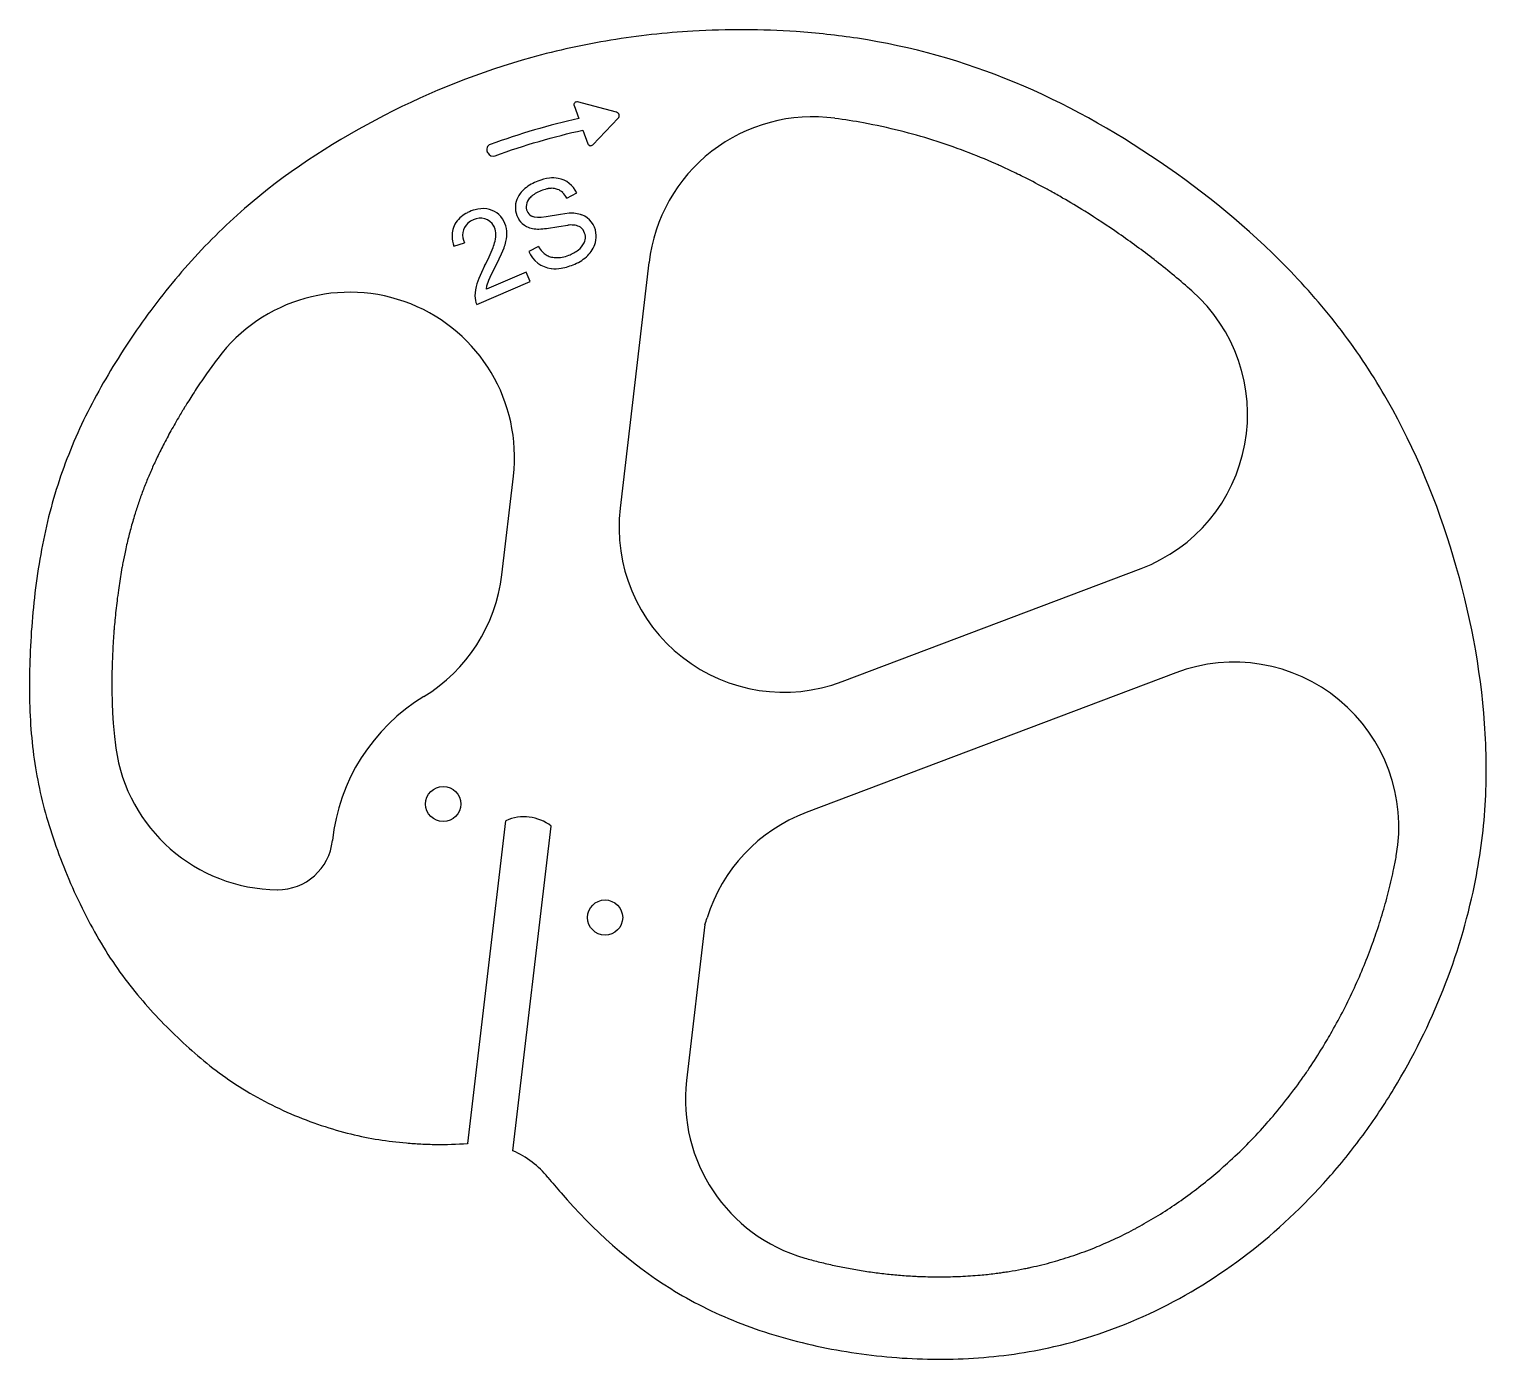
# Model space of a CAD drawing. Extents: x 249 to 515, y 90 to 332.
import ezdxf

# ---------------------------------------------------------------- set-up
doc = ezdxf.new("R2010")
doc.units = 0
doc.header["$LTSCALE"] = 12.7
doc.layers.add('VISIBLE', color=7, linetype='CONTINUOUS')

msp = doc.modelspace()

# ---------------------------------------------------------------- linework, layer by layer
at = {"layer": 'VISIBLE'}
for p, q in [((356.41, 317.02), (349.3, 318.9)), ((348.68, 318.23), (349.53, 315.88)), ((352.07, 311.11), (356.71, 315.94)), ((350.29, 313.77), (351.19, 311.29)), ((332.88, 309.79), (332.96, 309.64)), ((347.35, 301.4), (349.15, 302.35)), ((341.46, 297.91), (341.09, 298.03)), ((341.99, 297.87), (341.46, 297.91)), ((342.69, 297.89), (341.99, 297.87)), ((343.58, 298), (342.69, 297.89)), ((346.21, 298.44), (343.58, 298)), ((347.76, 298.63), (346.21, 298.44)), ((343.65, 295.88), (345.92, 296.24)), ((345.92, 296.24), (347.55, 296.47)), ((326.78, 292.65), (328.72, 293.26)), ((335.48, 291.26), (335.92, 292.34)), ((342.18, 292.61), (340.41, 291.66)), ((333.65, 287.54), (334.62, 289.4)), ((334.62, 289.4), (335.48, 291.26)), ((362.32, 289.69), (357.07, 244.91)), ((331.32, 286.75), (330.99, 285.81)), ((331.79, 287.83), (331.32, 286.75)), ((332.39, 289.05), (331.79, 287.83)), ((339.94, 287.92), (332.73, 284.81)), ((333.13, 286.44), (333.65, 287.54)), ((340.68, 286.18), (339.94, 287.92)), ((330.97, 282), (340.68, 286.18)), ((332.73, 284.81), (332.81, 285.45)), ((332.81, 285.45), (333.13, 286.44)), ((335.51, 232.78), (337.62, 250.76)), ((397.48, 213.36), (451.94, 233.95)), ((458.26, 214.96), (390.94, 189.5)), ((329.34, 129.27), (336.26, 188)), ((337.54, 127.91), (344.51, 187.03)), ((372.51, 169.14), (369.18, 140.7))]:
    msp.add_line(p, q, dxfattribs=at)
for centre in [(324.84, 191.06), (354.33, 170.39)]:
    msp.add_circle(centre, 3.2, dxfattribs=at)
for centre, radius, start, end in [((349.17, 318.4), 0.517, 75.1808, 199.8548), ((356.25, 316.39), 0.648, 316.1498, 75.1808), ((392.12, 286.2), 30, 82.2219, 173.3166), ((333.73, 310.25), 0.971, 110.0399, 207.9978), ((351.69, 311.47), 0.53, 199.8548, 316.1498), ((333.93, 310.15), 1.1, 207.9973, 289.9753), ((343.58, 298.53), 6, 129.9846, 141.9755), ((344.95, 296.84), 8.18, 110.4202, 129.7368), ((346.08, 294.47), 8.93, 110.663, 118.374), ((345.15, 296.84), 8.25, 96.7446, 111.7149), ((344.97, 297.53), 5.67, 100.2044, 111.0511), ((344.62, 299.59), 3.59, 85.8672, 100.5715), ((344.86, 299.26), 5.81, 80.7869, 96.6737), ((344.68, 300.47), 2.7, 68.273, 85.8067), ((344.61, 300.32), 2.88, 46.1453, 68.056), ((344.95, 300.47), 4.6, 24.0306, 79.4921), ((342.08, 299.7), 4.1, 141.8715, 188.4361), ((342.42, 299.74), 2.46, 145.3301, 177.5853), ((342.97, 299.31), 3.16, 129.1104, 144.5646), ((344.48, 297.42), 5.58, 118.2768, 128.835), ((343.7, 299.4), 4.16, 28.7587, 45.8746), ((330.81, 294.56), 4.37, 127.9379, 165.1542), ((332.05, 293.12), 6.27, 116.2927, 128.8083), ((332.81, 291.75), 7.84, 106.0444, 116.818), ((331.76, 294.02), 3.71, 112.6386, 130.646), ((331.62, 294.94), 2.81, 29.2411, 117.4321), ((332.06, 294.46), 5.02, 81.673, 106.3496), ((332.14, 295.25), 4.23, 27.7208, 81.2379), ((342.07, 299.7), 4.09, 188.506, 213.3446), ((341.63, 299.43), 3.58, 213.5502, 243.2775), ((341.91, 299.79), 1.95, 178.5115, 245.2061), ((348.2, 292.64), 6.01, 82.7703, 94.2589), ((348.39, 293.6), 5.02, 69.9091, 83.4838), ((348.64, 294.55), 4.05, 7.2983, 68.6423), ((330.96, 294.59), 4.51, 165.9677, 181.6016), ((331.32, 294.65), 2.95, 132.184, 208.2192), ((331.38, 294.9), 3.05, 3.5383, 27.7947), ((329.15, 294.81), 5.29, 346.3236, 3.0043), ((331.34, 294.87), 5.11, 344.255, 27.3314), ((342.13, 300.73), 4.97, 244.942, 271.7481), ((341.9, 308.86), 13.1, 271.665, 277.702), ((348.16, 291.07), 5.43, 85.3619, 96.437), ((348.43, 293.88), 2.61, 62.7637, 86.3877), ((348.66, 294.42), 2.03, 35.1343, 61.3867), ((348.41, 294.25), 2.33, 334.1285, 35.0494), ((348.07, 294.42), 4.63, 346.5045, 7.9235), ((332.8, 294.69), 6.35, 182.0992, 198.7709), ((304.36, 303.93), 31.74, 332.0288, 338.6577), ((324.49, 295.96), 10.09, 339.2146, 346.1915), ((326.17, 295.91), 10.38, 339.905, 346.4779), ((346.88, 295.29), 5.41, 209.6233, 222.7031), ((347.17, 294.93), 3.74, 307.7649, 332.9555), ((348.13, 294.41), 4.57, 327.4906, 346.4384), ((345.2, 293.76), 5.23, 203.6391, 262.6276), ((345.5, 294.04), 3.55, 223.0293, 236.9586), ((345.15, 293.56), 2.95, 237.5754, 254.1189), ((345.46, 294.67), 4.1, 254.2095, 267.4814), ((345.53, 296.37), 5.81, 267.5007, 291.9543), ((344.43, 299.23), 10.77, 280.1742, 294.0267), ((345.43, 297.09), 6.52, 290.3975, 308.2627), ((345.95, 296.29), 7.47, 292.5768, 314.3212), ((347.08, 295.08), 5.81, 314.6597, 327.5037), ((345.25, 294.91), 6.38, 263.5779, 279.8449), ((307.82, 254.25), 30, 353.3166, 143.2404), ((338.06, 283.55), 7.43, 162.2802, 179.5928), ((441.33, 262.01), 30, 290.7161, 48.5235), ((334.21, 283.51), 3.58, 178.6553, 205.074), ((386.87, 241.42), 30, 173.3166, 290.7161), ((305.72, 236.27), 30, 301.2965, 353.3166), ((468.87, 186.9), 30, 349.9077, 110.7161), ((339.48, 180.73), 35, 121.2965, 173.966), ((294.92, 205.46), 30, 188.0712, 269.4696), ((339.59, 180.73), 8, 52.0273, 114.5241), ((401.55, 161.44), 30, 110.7161, 162.7363), ((294.73, 185.46), 10, 269.4696, 353.966), ((339.48, 180.73), 35, 340.6635, 342.7363), ((398.97, 137.21), 30, 173.3166, 253.9457), ((330.72, 112.28), 17.05, 94.6436, 94.866), ((330.72, 112.28), 17.05, 39.2464, 66.4276)]:
    msp.add_arc(centre, radius, start, end, dxfattribs=at)
msp.add_ellipse((343.36, 211.41), major_axis=(-86.53, -85.09), ratio=0.752268, start_param=4.018189, end_param=4.168194, dxfattribs=at)
at = {"layer": 'VISIBLE', "extrusion": (2.8318e-14, -1.26021e-13, -1)}
msp.add_ellipse((343.75, 199.71), major_axis=(-82.93, -98.18), ratio=0.758936, start_param=2.217985, end_param=2.361525, dxfattribs=at)
at = {"layer": 'VISIBLE'}
for points, knots in [([(343.92, 123.07), (344.7, 122.11), (351.36, 114.21), (361.99, 104.54), (378.12, 96.4), (391.84, 92.25), (406.49, 89.97), (421.46, 89.78), (444.33, 92.98), (466.78, 104.01), (484, 120.18), (492.47, 130.69), (499.97, 141.94), (507.48, 157.1), (512.75, 174.55), (514.95, 190.79), (514.76, 210.66), (509.87, 236.23), (499.89, 260.5), (488.67, 277.49), (475.43, 292.7), (455.73, 308.8), (429.2, 323.64), (406.53, 329.99), (386.66, 332.12), (371.52, 332.18), (355.3, 330.4), (336.03, 326.19), (313.72, 317.26), (293.35, 304.26), (279.35, 290.84), (270.32, 279.62), (262.68, 267.78), (256.64, 255.66), (252.48, 242.68), (250.16, 228.67), (249.28, 214.46), (249.76, 201.3), (251.68, 191.45), (254.25, 183.4), (257.39, 175.32), (261.36, 167.36), (265.92, 160.37), (270.86, 154.13), (276.08, 148.78), (281.7, 143.81), (287.91, 139.19), (295.19, 135.28), (302.68, 132.44), (309.85, 130.37), (315.54, 129.53), (320.75, 129.14), (324.4, 129.03), (327.27, 129.1), (329.27, 129.27)], [14.638273, 14.638273, 14.638273, 14.638273, 20.073949, 60.221847, 80.295796, 100.369745, 120.443694, 140.517643, 160.591592, 214.122123, 240.887388, 254.27002, 267.652653, 294.417918, 321.183184, 341.257133, 361.331082, 401.47898, 441.626878, 461.700827, 481.774776, 521.922674, 562.070572, 602.21847, 617.273931, 642.366368, 662.440317, 682.514266, 722.662163, 762.810061, 782.88401, 802.957959, 823.031908, 843.105857, 863.179806, 883.253755, 903.327704, 923.401653, 943.475602, 953.512577, 963.549551, 983.6235, 993.660475, 1003.697449, 1023.771398, 1033.808373, 1043.845347, 1063.919296, 1073.956271, 1083.993245, 1104.067194, 1109.085681, 1114.104169, 1124.141143, 1124.141143, 1124.141143, 1124.141143]), ([(461.2, 284.49), (459.1, 286.35), (456.93, 288.15), (454.71, 289.89), (454.57, 290), (454.43, 290.1), (454.3, 290.21), (452.21, 291.83), (450.07, 293.4), (447.89, 294.91), (445.85, 296.33), (443.77, 297.69), (441.67, 299), (440.34, 299.83), (439, 300.63), (437.65, 301.41), (436.93, 301.83), (436.2, 302.24), (435.48, 302.64), (435.18, 302.81), (434.88, 302.97), (434.58, 303.13), (433.32, 303.82), (432.05, 304.48), (430.78, 305.12), (429.88, 305.57), (428.99, 306), (428.09, 306.43), (427.42, 306.74), (426.74, 307.05), (426.07, 307.36), (425.87, 307.45), (425.66, 307.54), (425.46, 307.63), (423.63, 308.44), (421.79, 309.2), (419.94, 309.9), (416.03, 311.38), (412.07, 312.63), (408.05, 313.64), (405.85, 314.19), (403.63, 314.67), (401.38, 315.09), (399.66, 315.41), (397.92, 315.69), (396.18, 315.92)], [586.619211, 586.619211, 586.619211, 586.619211, 601.61399, 601.61399, 601.61399, 602.535226, 602.535226, 602.535226, 616.550772, 616.550772, 616.550772, 629.673033, 629.673033, 629.673033, 637.978429, 637.978429, 637.978429, 642.408326, 642.408326, 642.408326, 644.229873, 644.229873, 644.229873, 651.919849, 651.919849, 651.919849, 657.294287, 657.294287, 657.294287, 661.325116, 661.325116, 661.325116, 662.536355, 662.536355, 662.536355, 673.417602, 673.417602, 673.417602, 696.338272, 696.338272, 696.338272, 708.862825, 708.862825, 708.862825, 718.478456, 718.478456, 718.478456, 718.478456]), ([(283.79, 272.21), (283.14, 271.34), (282.5, 270.46), (281.87, 269.56), (281.19, 268.6), (280.52, 267.62), (279.88, 266.64), (279.34, 265.82), (278.81, 265.01), (278.3, 264.19), (278.12, 263.89), (277.94, 263.6), (277.76, 263.3), (277.69, 263.19), (277.62, 263.08), (277.56, 262.97), (277.5, 262.88), (277.45, 262.79), (277.39, 262.7), (277.19, 262.38), (277, 262.05), (276.81, 261.72), (276.28, 260.83), (275.76, 259.93), (275.27, 259.04), (274.78, 258.16), (274.32, 257.29), (273.87, 256.41), (273.44, 255.58), (273.03, 254.75), (272.63, 253.92), (272.61, 253.87), (272.59, 253.83), (272.57, 253.78), (272.48, 253.59), (272.39, 253.4), (272.3, 253.21), (271.97, 252.5), (271.65, 251.78), (271.35, 251.06), (271.04, 250.34), (270.74, 249.61), (270.46, 248.88), (270.18, 248.16), (269.91, 247.43), (269.65, 246.7), (269.39, 245.98), (269.14, 245.25), (268.91, 244.52), (268.86, 244.36), (268.81, 244.2), (268.76, 244.04), (268.73, 243.96), (268.71, 243.87), (268.68, 243.79), (268.42, 242.93), (268.16, 242.06), (267.93, 241.19), (267.7, 240.33), (267.48, 239.47), (267.27, 238.59), (267.16, 238.13), (267.06, 237.67), (266.96, 237.2), (266.8, 236.46), (266.65, 235.72), (266.5, 234.97), (266.45, 234.66), (266.39, 234.36), (266.34, 234.05), (266.3, 233.87), (266.27, 233.69), (266.24, 233.51), (266.23, 233.43), (266.21, 233.35), (266.2, 233.28), (266.01, 232.2), (265.85, 231.11), (265.69, 230.01), (265.6, 229.37), (265.52, 228.72), (265.44, 228.07), (265.3, 226.9), (265.17, 225.73), (265.06, 224.55), (265.01, 224.03), (264.96, 223.52), (264.92, 223), (264.9, 222.76), (264.88, 222.53), (264.86, 222.29), (264.85, 222.11), (264.84, 221.93), (264.82, 221.75), (264.73, 220.47), (264.66, 219.19), (264.61, 217.93), (264.56, 216.74), (264.53, 215.55), (264.51, 214.38), (264.5, 213.31), (264.5, 212.24), (264.52, 211.19), (264.53, 210.24), (264.56, 209.3), (264.6, 208.37), (264.64, 207.49), (264.69, 206.61), (264.75, 205.76), (264.81, 204.95), (264.88, 204.15), (264.96, 203.37), (265.04, 202.65), (265.12, 201.94), (265.21, 201.25)], [950.817761, 950.817761, 950.817761, 950.817761, 956.96674, 956.96674, 956.96674, 963.644036, 963.644036, 963.644036, 969.167623, 969.167623, 969.167623, 971.154805, 971.154805, 971.154805, 971.887584, 971.887584, 971.887584, 972.496496, 972.496496, 972.496496, 974.691209, 974.691209, 974.691209, 980.685758, 980.685758, 980.685758, 986.543213, 986.543213, 986.543213, 992.082161, 992.082161, 992.082161, 992.400669, 992.400669, 992.400669, 993.659716, 993.659716, 993.659716, 998.427762, 998.427762, 998.427762, 1003.221152, 1003.221152, 1003.221152, 1007.988665, 1007.988665, 1007.988665, 1012.685639, 1012.685639, 1012.685639, 1013.704452, 1013.704452, 1013.704452, 1014.226212, 1014.226212, 1014.226212, 1019.700443, 1019.700443, 1019.700443, 1025.03083, 1025.03083, 1025.03083, 1027.847875, 1027.847875, 1027.847875, 1032.28201, 1032.28201, 1032.28201, 1034.089752, 1034.089752, 1034.089752, 1035.150674, 1035.150674, 1035.150674, 1035.600633, 1035.600633, 1035.600633, 1041.901389, 1041.901389, 1041.901389, 1045.584416, 1045.584416, 1045.584416, 1052.229019, 1052.229019, 1052.229019, 1055.136032, 1055.136032, 1055.136032, 1056.470115, 1056.470115, 1056.470115, 1057.486453, 1057.486453, 1057.486453, 1064.682936, 1064.682936, 1064.682936, 1071.447286, 1071.447286, 1071.447286, 1077.666905, 1077.666905, 1077.666905, 1083.325817, 1083.325817, 1083.325817, 1088.763231, 1088.763231, 1088.763231, 1093.925683, 1093.925683, 1093.925683, 1098.741235, 1098.741235, 1098.741235, 1098.741235]), ([(390.68, 108.38), (391.49, 108.15), (392.31, 107.93), (393.14, 107.72), (393.98, 107.51), (394.83, 107.3), (395.69, 107.11), (396.55, 106.92), (397.43, 106.74), (398.3, 106.58), (399.19, 106.41), (400.08, 106.25), (400.98, 106.11), (401.88, 105.96), (402.79, 105.83), (403.7, 105.71), (404.6, 105.59), (405.51, 105.49), (406.43, 105.4), (407.33, 105.31), (408.23, 105.23), (409.14, 105.17), (409.66, 105.14), (410.18, 105.1), (410.71, 105.08), (411.05, 105.06), (411.39, 105.04), (411.73, 105.03), (412.95, 104.98), (414.17, 104.96), (415.39, 104.96), (416.61, 104.96), (417.83, 104.99), (419.05, 105.05), (420.25, 105.1), (421.45, 105.18), (422.64, 105.29), (423.52, 105.37), (424.41, 105.46), (425.28, 105.57), (425.65, 105.62), (426.01, 105.67), (426.37, 105.72), (426.69, 105.76), (427, 105.81), (427.32, 105.86), (427.51, 105.88), (427.71, 105.92), (427.9, 105.95), (428.66, 106.07), (429.42, 106.2), (430.18, 106.35), (430.53, 106.42), (430.88, 106.49), (431.23, 106.56), (431.45, 106.61), (431.67, 106.65), (431.89, 106.7), (432.07, 106.74), (432.24, 106.78), (432.42, 106.82), (433.73, 107.12), (435.03, 107.45), (436.32, 107.82), (437.61, 108.18), (438.89, 108.59), (440.16, 109.03), (441.43, 109.47), (442.69, 109.95), (443.94, 110.46), (444.47, 110.68), (444.99, 110.9), (445.51, 111.13), (446.78, 111.68), (448.03, 112.27), (449.27, 112.9), (449.83, 113.19), (450.39, 113.48), (450.95, 113.78), (451.05, 113.83), (451.15, 113.89), (451.25, 113.94), (452.39, 114.56), (453.51, 115.21), (454.63, 115.88), (455.75, 116.57), (456.87, 117.28), (457.97, 118.03), (459.08, 118.78), (460.18, 119.56), (461.26, 120.37), (461.38, 120.46), (461.5, 120.55), (461.62, 120.64), (462.71, 121.46), (463.78, 122.32), (464.84, 123.2), (465.8, 124), (466.74, 124.82), (467.67, 125.66), (467.84, 125.81), (468, 125.96), (468.17, 126.12), (469.33, 127.19), (470.47, 128.29), (471.58, 129.43), (472.7, 130.57), (473.8, 131.75), (474.86, 132.96), (475.1, 133.23), (475.34, 133.5), (475.57, 133.77), (476.64, 135.02), (477.68, 136.29), (478.69, 137.59), (479.65, 138.82), (480.58, 140.08), (481.48, 141.36), (481.67, 141.63), (481.86, 141.91), (482.05, 142.18), (482.24, 142.46), (482.43, 142.74), (482.61, 143.02), (483.42, 144.22), (484.21, 145.45), (484.97, 146.69), (485.57, 147.67), (486.16, 148.67), (486.73, 149.68), (487.46, 150.97), (488.16, 152.27), (488.84, 153.59), (489.51, 154.91), (490.16, 156.25), (490.78, 157.6), (491.4, 158.94), (491.98, 160.29), (492.54, 161.65), (493.09, 162.98), (493.6, 164.32), (494.09, 165.66), (494.3, 166.25), (494.51, 166.83), (494.71, 167.42), (495.16, 168.75), (495.59, 170.08), (495.98, 171.41), (496.37, 172.73), (496.74, 174.06), (497.07, 175.38), (497.4, 176.7), (497.7, 178.01), (497.97, 179.33), (498.13, 180.1), (498.27, 180.87), (498.41, 181.64)], [106.317093, 106.317093, 106.317093, 106.317093, 111.245001, 111.245001, 111.245001, 116.244394, 116.244394, 116.244394, 121.306663, 121.306663, 121.306663, 126.415614, 126.415614, 126.415614, 131.547539, 131.547539, 131.547539, 136.674046, 136.674046, 136.674046, 141.74005, 141.74005, 141.74005, 144.67261, 144.67261, 144.67261, 146.578704, 146.578704, 146.578704, 153.434131, 153.434131, 153.434131, 160.299044, 160.299044, 160.299044, 167.105352, 167.105352, 167.105352, 172.153716, 172.153716, 172.153716, 174.243207, 174.243207, 174.243207, 176.070344, 176.070344, 176.070344, 177.202079, 177.202079, 177.202079, 181.633126, 181.633126, 181.633126, 183.705108, 183.705108, 183.705108, 184.989304, 184.989304, 184.989304, 186.045661, 186.045661, 186.045661, 193.804341, 193.804341, 193.804341, 201.57404, 201.57404, 201.57404, 209.361936, 209.361936, 209.361936, 212.650454, 212.650454, 212.650454, 220.585915, 220.585915, 220.585915, 224.202661, 224.202661, 224.202661, 224.853304, 224.853304, 224.853304, 232.235302, 232.235302, 232.235302, 239.69874, 239.69874, 239.69874, 247.258755, 247.258755, 247.258755, 248.091706, 248.091706, 248.091706, 255.743889, 255.743889, 255.743889, 262.692923, 262.692923, 262.692923, 263.940881, 263.940881, 263.940881, 272.70902, 272.70902, 272.70902, 281.553635, 281.553635, 281.553635, 283.540026, 283.540026, 283.540026, 292.54924, 292.54924, 292.54924, 301.104875, 301.104875, 301.104875, 302.920833, 302.920833, 302.920833, 304.755031, 304.755031, 304.755031, 312.669737, 312.669737, 312.669737, 318.953421, 318.953421, 318.953421, 326.983179, 326.983179, 326.983179, 335.052289, 335.052289, 335.052289, 343.062373, 343.062373, 343.062373, 350.904055, 350.904055, 350.904055, 354.32836, 354.32836, 354.32836, 362.063859, 362.063859, 362.063859, 369.735818, 369.735818, 369.735818, 377.319242, 377.319242, 377.319242, 381.762684, 381.762684, 381.762684, 381.762684])]:
    msp.add_open_spline(points, degree=3, knots=knots, dxfattribs=at)

doc.saveas('drawing.dxf')
